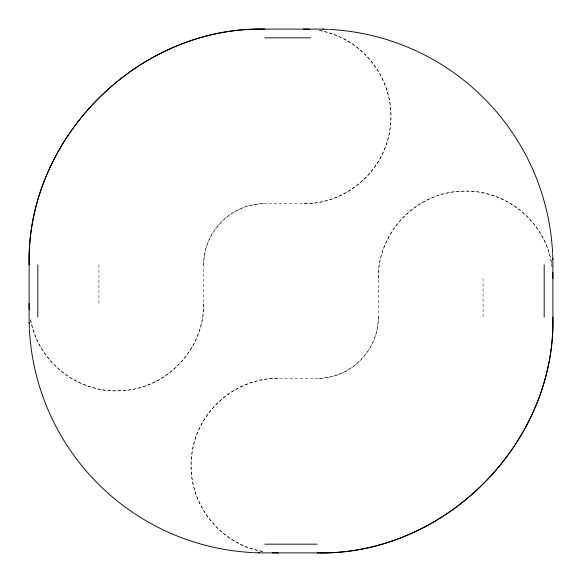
<?xml version="1.0" encoding="UTF-8"?>
<svg xmlns="http://www.w3.org/2000/svg" width="582" height="582" viewBox="0 0 582 582"><rect width="100%" height="100%" fill="white"/><g stroke="black" fill="none" stroke-linecap="round" stroke-linejoin="round"><path stroke-width="0.44" stroke-dasharray="2.91 2.18" d="M319.431 30.606C363.226 37.59 396.146 82.018 390.355 125.945C386.499 168.976 346.77 204.573 303.578 203.7L264.81 203.7C232.16 202.951 202.951 232.16 203.7 264.81L203.7 303.578C204.74 349.069 165.084 390.202 119.586 390.82C77.632 393.141 37.335 360.949 30.606 319.431M262.569 551.394C218.774 544.41 185.854 499.982 191.645 456.055C195.501 413.024 235.23 377.427 278.422 378.3L317.19 378.3C349.84 379.049 379.049 349.84 378.3 317.19L378.3 278.422C377.26 232.931 416.916 191.798 462.414 191.18C504.368 188.859 544.665 221.051 551.387 262.569M551.532 263.355L552.143 267.291M483.06 278.422L483.06 317.19M98.94 264.81L98.94 303.578M203.7 303.578A87.3 87.3 0 0 1 30.562 319.467M319.467 30.555A87.3 87.3 0 0 1 303.578 203.7M203.7 264.81A61.11 61.11 0 0 1 264.81 203.7M378.3 278.422A87.3 87.3 0 0 1 551.445 262.533M551.896 265.203A87.3 87.3 0 0 1 552.151 266.985M262.533 551.445A87.3 87.3 0 0 1 278.422 378.3M378.3 317.19A61.11 61.11 0 0 1 317.19 378.3"/><path stroke-width="0.87" d="M29.18 323.374A235.71 235.71 0 0 1 29.1 317.19L29.1 264.81C26.255 138.4 138.4 26.255 264.81 29.1L317.19 29.1A235.71 235.71 0 0 1 323.374 29.18M552.82 258.626A235.71 235.71 0 0 1 552.9 264.81L552.9 317.19C555.745 443.6 443.6 555.745 317.19 552.9L264.81 552.9A235.71 235.71 0 0 1 258.626 552.82M29.1 264.81C26.656 137.963 137.963 26.656 264.81 29.1M552.9 317.19C555.344 444.037 444.037 555.344 317.19 552.9M264.81 37.83L310.643 37.83M264.81 544.17L317.19 544.17M322.421 29.158L327.695 29.333M254.305 552.667L259.579 552.842M552.667 254.305L552.842 259.579M29.158 322.421L29.333 327.695M544.17 264.81L544.17 317.19M37.83 264.81L37.83 317.19M29.318 309.689A87.3 87.3 0 0 1 29.1 303.578M303.578 29.1A87.3 87.3 0 0 1 309.689 29.311M552.689 272.311A87.3 87.3 0 0 1 552.9 278.422M278.422 552.9A87.3 87.3 0 0 1 272.311 552.689M328.677 29.376A235.71 235.71 0 0 1 552.624 253.323M253.323 552.616A235.71 235.71 0 0 1 29.384 328.677"/></g></svg>
